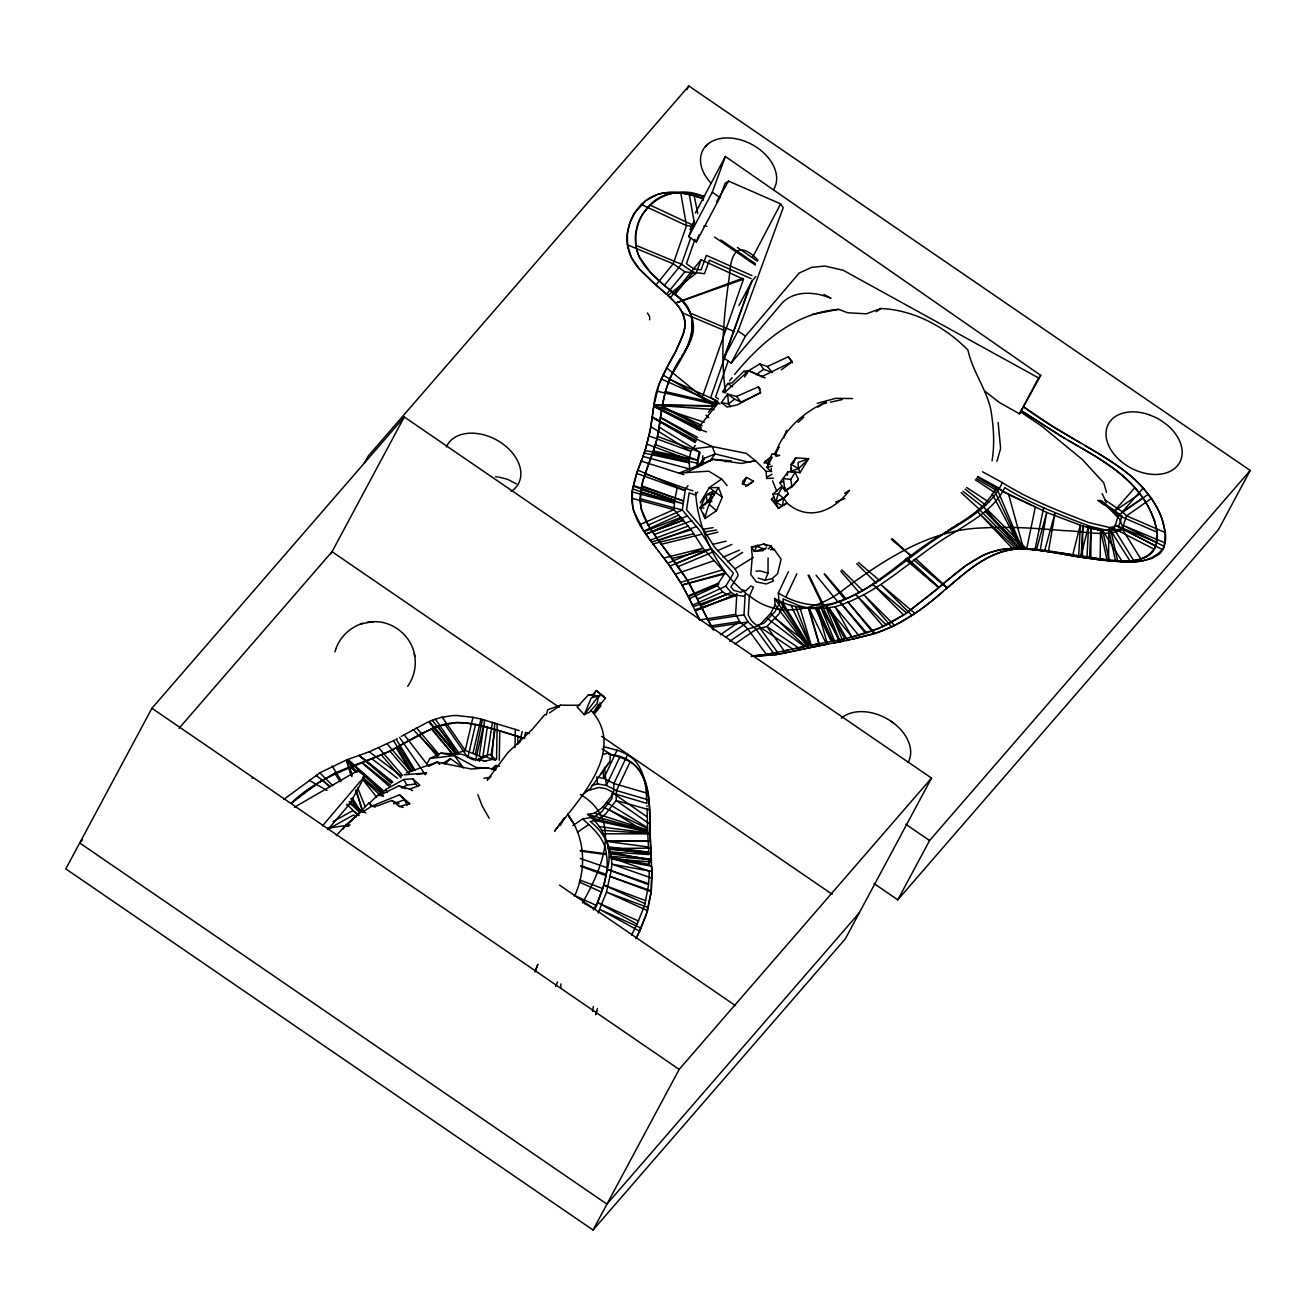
<?xml version="1.0" encoding="UTF-8"?>
<svg xmlns="http://www.w3.org/2000/svg" width="1316" height="1316" viewBox="0 0 1316 1316"><rect width="100%" height="100%" fill="white"/><g stroke="black" fill="none" stroke-linecap="round" stroke-linejoin="round"><path stroke-width="1.5" d="M643.919 531.236L633.72 511.069A60.437 41.98 28.2 0 1 632.618 506.709L632.256 491.345L636.895 472.789M656.618 537.931L648.475 525.61L641.369 508.979A69.814 48.495 28.2 0 1 640.201 498.731L642.537 482.051L651.601 456.06M758.213 578.069L765.073 580.257L768.001 573.184L768.1 558M649.643 815.163C649.101 797.233 648.722 776.374 633.555 764.185A25.169 17.486 28.2 0 0 630.117 761.882L616.497 790.571L616.118 800.539L605.557 814.111L597.283 820.246L590.127 821.447C606.676 834.031 615.839 856.091 609.917 876.39L651.288 890.85L651.815 869.827M1004.092 491.904L1046.713 512.45L1082.772 526.104L1082.426 557.458L1103.236 560.254M1146.055 556.948A46.241 32.127 28.2 0 1 1140.182 559.152A61.539 42.754 28.2 0 1 1133.701 560.484A80.638 56.012 28.2 0 1 1127.976 561.077A102.467 71.179 28.2 0 1 1122.087 561.274L1090.783 557.885L1091.129 526.548L1088.579 525.857C1059.989 514.77 1030.889 503.847 1004.733 487.644C994.666 508.42 973.856 519.836 955.334 531.894C914.061 555.171 881.523 593.105 835.051 606.742C814.653 610.13 792.808 609.209 774.63 598.418L775.14 604.866L770.584 613.536L758.526 626.087L747.784 628.966L729.837 641.27M1090.553 528.012L1100.554 530.414L1100.143 559.925L1080.683 557.178M1108.5 560.353L1108.895 530.841L1091.129 526.548L1089.5 557.688M515.05 747.521L515.313 729.393L480.949 719.095L472.905 753.476L479.172 755.943M517.797 744.527L517.912 736.466L503.123 731.811M496.56 759.168L497.185 723.701M499.274 760.335L499.784 730.775L481.475 725.659M675.618 351.668L683.53 333.441A80.029 55.585 28.2 0 0 684.616 328.506C686.047 319.031 681.951 309.754 675.486 302.993A65.126 45.237 28.2 0 0 673.924 301.315L669.12 296.577M644.363 531.894C634.805 518.849 629.114 502.202 633.128 486.13L674.647 500.376L673.924 509.588L691.262 529.805L703.089 548.295L725.116 572.838L718.388 583.185L687.923 596.016L685.916 592.118M791.13 464.268L790.85 471.325L799.98 472.707L808.6 458.659L795.67 457.919L791.13 464.268L798.549 468.71L799.98 472.707M1080.387 525.462L1078.643 556.832L1080.206 557.096M1090.783 557.885L1086.983 557.277L1088.579 525.857L1080.88 556.24M1083.89 526.384L1082.772 526.104L1081.143 557.244L1079.268 556.948M773.824 653.065L766.34 654.414L747.784 628.966L739.625 621.53L735.644 614.358L736.812 594.158L695.226 610.805L736.763 594.256M780.766 653.772L774.696 654.842L756.141 629.393L747.965 621.958L744.001 614.802L745.152 594.585L743.82 596.23L735.002 594.947L731.054 592.381L725.774 586.146L697.628 599.125L690.785 586.146A192.284 133.574 28.2 0 0 687.396 580.356L684.616 575.964M771.357 468.118L771.077 471.753L766.981 467.394L771.966 453.839L779.714 455.402L775.947 456.323M491.822 758.263L494.816 722.977M582.264 795.127L590.341 788.547L609.851 761.635L610.525 754.15L602.119 748.919M651.288 890.85L651.897 874.893L650.565 844.559M1080.535 447.456C1107.151 463.051 1135.527 480.669 1149.658 509.292A97.45 67.692 28.2 0 1 1154.445 520.774A82.217 57.114 28.2 0 1 1157.011 532.174A67.034 46.57 28.2 0 1 1157.257 537.389A56.604 39.332 28.2 0 1 1156.764 542.422L1156.139 544.989L1156.994 532.158L1154.428 520.774L1149.658 509.292A101.694 70.636 28.2 0 0 1142.995 498.04L1134.902 487.594A95.163 66.113 28.2 0 0 1124.144 476.951M636.171 938.341L646.09 915.459L651.223 891.639L647.571 910.672L639.708 931.218A399.011 277.183 28.2 0 1 636.96 936.811L636.006 938.67M651.206 891.771L609.917 876.39L606.479 892.1L598.106 913.057M651.93 419.08L651.173 424.377M652.506 414.984L653.937 405.361M660.945 414.754L660.583 417.402L697.513 437.323M592.513 1011.379L592.611 1010.77A112.617 78.236 28.2 0 1 593.401 1006.493M661.043 414.096L662.112 406.809L701.28 427.371M652.966 411.661L650.762 427.108M992.05 460.847C994.88 443.722 993.629 426.088 990.701 409.046C985.881 388.302 972.409 370.964 967.984 350.122C945.332 326.894 913.649 309.836 880.815 308.52L866.323 313.817L847.734 312.764L838.588 309.359C795.473 312.583 760.911 342.308 734.641 374.435M659.711 423.637L660.533 417.748L696.526 438.853M653.164 410.345L653.772 406.381L700.046 430.661M659.612 424.229L656.766 439.626M705.031 518.553C706.758 507.466 712.367 496.79 718.602 487.562L722.27 497.201L716.48 510.674L705.031 518.553L703.451 513.289M484.65 720.049L479.287 755.993L483.515 757.44M482.808 757.078L487.331 727.139M651.091 424.969L650.038 431.368M487.117 756.535L492.447 722.27M490.967 755.548L495.063 729.344M650.696 427.503L646.156 447.243M653.92 405.394L659.036 384.404L667.903 365.47M653.97 405.163L714.127 409.572M670.667 376.754L665.731 390.046L662.195 406.348L702.201 425.644M1038.472 550.154L1040.199 550.384L1046.713 512.45L1036.432 549.874L1020.755 548.871A86.856 60.339 28.2 0 0 1001.986 551.684C980.7 558.28 963.97 573.743 947.372 587.89L915.459 558.445M1044.789 550.302L1048.539 550.828L1055.07 512.878L1044.789 550.302L1032.336 549.085M650.005 431.566L644.856 451.141M407.713 686.212C414.063 677.362 416.629 665.896 414.589 655.187M1105.095 499.948L1122.334 511.842L1143.242 488.039L1151.352 498.468A100.838 70.044 28.2 0 1 1161.666 518.01L1165.351 532.602A61.507 42.721 28.2 0 1 1165.153 542.866L1164.578 545.137A45.961 31.929 28.2 0 1 1164.15 546.453A41.931 29.116 28.2 0 1 1162.686 549.71A36.206 25.152 28.2 0 1 1159.314 554.02L1151.911 558.477L1142.058 560.929A90.87 63.119 28.2 0 1 1130.428 561.685A119.213 82.809 28.2 0 1 1128.125 561.718L1120.113 561.406M475.191 754.874L482.462 719.474M637.47 471.144L636.697 473.398L677.164 487.973L674.647 500.376L633.292 485.374M645.037 473.842L685.521 488.417L682.28 510.016L699.619 530.233L711.446 548.723L733.473 573.283L725.774 586.146M524.492 738.26L525.462 732.42M1025.937 548.788L1023.503 548.607L1026.694 548.838L1035.33 507.104L1033.669 506.315M1035.05 549.282L1043.687 507.532M519.573 742.833L522.205 731.482M598.648 695.967L597.02 703.567L589.634 712.071L584.238 714.687L577.148 707.07L588.433 694.799L598.648 695.967L584.238 714.687L591.279 697.858L598.648 695.967L593.302 695.802M659.168 427.157L699.207 451.832L697.398 460.189L697.875 467.377M697.036 464.795L700.096 452.145M702.892 455.731L701.889 464.729M475.52 760.549L483.465 726.136M480.866 719.079L472.97 717.319L465.239 750.465L452.194 754.775M480.965 725.544L475.57 724.376L467.838 757.539L444.808 724.211L434.066 727.584M703.616 198.831C689.074 193.633 673.15 190.113 657.951 194.324A56.095 38.97 28.2 0 0 651.65 196.923A68.465 47.557 28.2 0 0 646.14 200.377A77.414 53.775 28.2 0 0 644.889 201.348L641.385 204.474A96.233 66.853 28.2 0 0 634.641 213.011L629.92 222.717L627.403 233.409A76.97 53.479 28.2 0 0 627.469 244.891A59.385 41.257 28.2 0 0 628.834 251.011A48.889 33.953 28.2 0 0 631.252 257.179L639.362 269.04L652.67 282.134M595.753 1014.784L596.576 1011.28M684.6 328.49C678.135 355.386 656.289 376.442 654.019 404.851L714.555 405.723M633.638 483.844L636.697 473.398M656.651 440.087L652.687 453.033M787.165 475.273L788.087 471.654L795.193 472.444L798.302 479.402L793.384 485.275L784.945 490.884L779.878 482.824L788.087 471.654M1069.497 555.286L1072.524 555.813L1080.222 525.413M649.249 864.365L609.407 857.127L649.298 871.11L648.706 883.661L607.301 869.333L603.88 885.043L644.972 903.615L648.607 884.714L607.301 869.333C613.24 849.017 604.06 826.958 587.528 814.374L594.684 813.173L602.958 807.037L613.519 793.466L613.898 783.514L627.518 754.808A38.296 26.6 28.2 0 0 618.109 750.548L603.271 746.55M645.778 900.67L603.88 885.043L597.464 902.48L593.286 909.965M334.971 651.864L335.876 648.969M546.272 715.098L547.752 709.702L560.682 705.162L579.862 705.31M791.689 468.332L790.85 471.325L798.549 468.71L808.6 458.659L798.022 462.541L798.549 468.71M378.761 795.818L379.37 793.696L369.664 802.941M595.868 1014.208L597.464 1008.517M644.972 903.615L644.988 903.549A235.877 163.858 28.2 0 1 643.952 906.954L637.125 924.079M996.919 461.291L1000.604 448.493L998.12 422.452M646.074 447.506L643.787 454.135M1146.039 556.931A36.733 25.514 28.2 0 0 1150.891 553.641A36.206 25.152 28.2 0 0 1154.329 549.265A40.599 28.195 28.2 0 0 1155.135 547.686A43.296 30.087 28.2 0 0 1155.81 546.008L1156.188 544.84L1155.826 545.943L1115.359 525.216L1118.287 515.411L1142.995 498.04M636.977 472.576L639.921 464.466M690.851 237.489L681.524 264.22L664.317 285.457C687.265 301.956 704.981 323.769 684.353 351.388M694.98 239.265L686.442 263.759L694.075 268.99L701.083 269.912L706.379 255.37L751.946 275.603M644.807 451.306L642.833 456.718M715.509 405.147L702.349 397.054L743.474 279.222L701.066 259.729L670.337 297.729L675.486 302.993L742.8 278.268M747.817 291.132L710.706 397.481L717.253 401.989M728.324 360.617L715.608 397.037L718.569 399.061M783.793 438.047L786.491 430.365M637.536 470.947L643.096 456.01M644.166 453.082L689.255 462.87M652.062 454.793L652.572 453.362M574.434 896.278C586.525 870.567 585.801 837.996 568.019 815.015M664.481 292.399L667.886 295.442L696.131 273.284L701.066 259.729M823.915 294.389L831.005 298.304C815.607 291.79 795.423 290.046 782.526 302.532L731.17 363.068L723.8 357.952L738.095 331.04L783.217 207.698L780.635 203.865L728.587 181.114L725.165 183.204L719.918 197.548L696.345 241.947L688.712 236.65L694.486 220.858L689.88 229.543M688.712 236.65L712.285 192.251L725.363 156.472L1040.759 375.373L1019.522 413.816L999.453 402.531L984.763 391.099M723.8 357.952L751.93 281.065L755.746 276.574M642.076 458.758L640.349 463.331M696.345 241.947L699.026 234.873M535.036 971.8L537.866 964.365L535.036 971.586M775.173 454.398C782.806 430.348 803.632 411.875 826.284 402.022M1155.81 546.008C1146.137 564.827 1122.252 561.735 1103.828 560.32M336.139 648.212C340.334 636.878 349.826 627.633 361.324 623.85M701.477 465.37L704.34 458.281L715.098 453.938L748.212 462.08L755.548 460.748L766.077 471.375L766.702 478.498L773.578 478.119M703.879 508.108L700.211 507.877L708.321 502.038L712.548 491.658L706.018 494.931L700.211 507.877L704.241 516.777M773.611 550.055L773.989 549.167L781.095 559.135L777.608 573.71L772.147 578.629L765.073 580.257M793.301 463.479L795.67 457.919M743.408 484.452L746.6 477.395L753.509 481.245L745.695 486.542M557.622 981.983L555.549 986.474M697.71 491.921L695.49 495.03L689.107 492.941L686.574 509.818L703.205 529.295L714.884 547.588L734.97 568.841L737.667 573.398L738.062 575.75L730.906 587.018L733.752 590.39L741.122 592.463L743.03 590.111L745.81 590.9L750.729 586.015L753.476 587.15L749.33 596.312L748.278 615.115L751.37 620.691L756.47 625.33L763.757 623.373L775.091 611.578L779.204 603.764L778.332 592.99L788.383 571.703M785.981 596.855L796.871 573.792M617.105 750.153L603.748 778.381L596.576 777.082M775.19 455.023L778.99 447.078L774.186 454.168M582.495 902.924C601.231 869.547 624.064 819.835 580.372 794.551M765.155 549.627L756.815 546.272L754.282 551.42L751.436 547.061L763.839 544.067L771.192 546.107L772.689 549.595M1105.489 530.085L1113.797 528.407L1115.359 525.216L1156.748 542.422M671.884 374.221C689.206 347.769 706.544 314.376 673.282 293.221M772.196 457.244L766.981 467.394L772.295 466.061M752.818 256.949L780.635 203.865M560.468 825.313L564.367 817.828L554.595 831.169C578.448 799.799 627.633 750.301 590.851 710.212M738.967 305.476L751.93 281.065M731.17 363.068L745.465 336.156L799.157 273.037L811.775 267.296L824.967 266.062L843.03 270.191L1038.571 377.939L1040.759 375.373M1019.522 413.816L1038.571 377.939M695.374 212.962L725.363 156.472M151.932 708.255L65.8 868.889L593.055 1230.016L845.398 938.736L931.514 778.101L404.275 416.991L151.932 708.255L679.171 1069.382L931.514 778.101M364.384 463.248L368.233 456.076L688.86 85.984L1250.2 470.454L1218.419 529.739L897.792 899.831L874.054 883.562M330.727 554.151L404.275 416.991M686.936 89.57L688.86 85.984M593.055 1230.016L679.171 1069.382M897.792 899.831L929.573 840.546L1250.2 470.454M294.488 807.218L357.672 770.65L365.058 775.749L350.007 803.566L327.733 829.722M631.548 935.051L637.092 924.145L597.464 902.48L638.523 921.035M675.404 352.063L668.347 364.68M680.158 358.972C666.472 379.386 661.668 403.699 659.086 427.733C656.306 455.517 635.644 480.291 641.369 508.979M677.97 362.854L669.548 379.288L717.829 401.183M681.589 356.439L682.988 353.905M942.141 534.674C961.914 521.037 985.404 509.901 996.377 487.216L1008.714 494.701L1023.7 501.626M1099.979 500.261L1121.956 515.921L1119.603 523.752L1118.649 525.709L1109.602 527.519L1089.023 522.633C1059.364 511.233 1029.326 499.685 1002.364 482.594C992.511 504.275 971.537 516.875 952.11 528.933C911.083 551.963 878.858 589.765 832.732 603.353C813.864 607.745 794.584 603.156 778.332 592.99M680.29 358.742C695.654 339.117 698.845 309.145 674.795 294.57C665.271 286 654.957 278.137 646.682 268.267C614.111 229.543 657.753 175.949 703.879 196.61M767.425 463.265L771.258 456.537L764.349 462.36L770.024 464.268M592.661 696.23L596.411 690.587L605.426 698.303L593.549 712.45L598.665 704.274M716.496 201.841L728.587 181.114M426.96 763.625L429.954 758.51L440.975 753.18L461.488 754.15L476.359 759.628L486.361 760.961M782.395 487.002L778.299 493.961L775.585 502.038L783.958 498.517L788.268 493.615L784.385 486.92M700.293 502.778L709.242 487.644L721.661 478.991L727.123 485.637M765.205 377.889L748.623 370.684L724.376 392.694L722.731 391.625L727.863 383.499L732.025 382.89L743.787 371.326L748.623 370.684L759.924 363.94L767.343 366.539L772.393 372.543L763.593 369.286L759.924 363.94M790.768 479.435L783.365 478.547L784.945 490.884L791.919 486.838L790.768 479.435L795.193 472.444M493.813 768.758L495.984 765.418L499.636 766.274M744.428 377.116L748.623 370.684L763.346 377.231M698.78 466.308L704.34 458.281L699.24 464.334M677.164 487.973L684.6 490.407L687.972 485.686M736.582 396.461L758.394 386.838L760.599 392.398L737.355 404.867L727.189 407.055L721.365 402.663L727.616 394.06L736.582 396.461L741.007 402.104L760.599 392.892M709.834 461.11L715.098 453.938L712.186 446.519L696.674 439.149M695.259 445.433L690.851 451.404L689.058 459.745L689.666 468.99L642.948 456.438M600.524 774.121L609.851 761.635M712.548 404.506L714.736 401.725M703.073 198.634L694.239 195.821A76.575 53.199 28.2 0 0 680.734 192.942A61.013 42.392 28.2 0 0 672.706 192.35A54.301 37.72 28.2 0 0 665.024 192.778A51.653 35.894 28.2 0 0 657.951 194.324L646.14 200.361L634.625 212.995A103.454 71.87 28.2 0 0 629.92 222.717M729.607 380.785L732.124 377.61M708.403 412.188L716.858 401.709L719.951 404.045M696.904 429.477L718.174 403.025L716.858 401.709M705.376 146.504L704.504 147.589A40.483 28.13 28.2 0 0 711.101 183.237M798.187 422.387L803.829 417.09M657.276 286.148L655.977 285.013L673.183 263.776L686.508 225.595L680.75 192.958M694.749 609.818L735.48 595.786L736.812 594.158M666.521 294.192L684.896 271.82L696.131 273.284M674.779 294.554L693.252 272.264L704.471 273.712L709.406 260.157L751.156 278.696M594.437 713.683L600.935 705.919L599.932 702.612M700.211 507.877L711.808 497.004M322.519 825.839L365.058 775.749M545.021 714.391L532.322 729.344L507.927 752.538L487.265 780.092L491.049 776.407M688.087 596.329L689.271 598.698L717.417 585.719L718.388 583.185M791.919 486.838L798.302 479.402M82.382 839.888L79.684 842.98L606.939 1204.107L859.282 912.827M179.025 728.324L332.043 551.7L559.218 707.301M1098.35 500.639L1113.994 511.414L1134.902 487.594M479.221 761.322L483.893 756.058L490.473 754.496L495.704 759.645M336.304 835.611L345.351 825.576L361.258 811.166L365.766 812.844M342.67 829.327L347.819 823.684M706.166 145.665L705.392 146.504M707.07 144.793L705.639 146.224M592.282 695.029L596.411 690.587L605.426 698.303M664.251 195.311A70.258 48.807 28.2 0 0 649.857 205L642.932 213.488A103.684 72.018 28.2 0 0 638.161 223.457L635.71 234.264L635.858 245.319L681.524 264.22L693.252 272.264M598.714 697.102L601.379 694.322M788.268 493.615L783.826 498.106L775.585 502.038L772.953 494.109L781.901 486.18M371.721 805.721L368.875 803.023L349.497 822.813L345.351 825.576L348.674 826.481M742.504 481.557L746.6 477.395L742.076 483.827L747.307 485.39L753.509 481.245M445.055 764.168L450.483 758.69L463.413 767.853L454.415 755.581L440.975 753.18M491.674 769.712L495.984 765.418L492.283 768.659L496.099 768.955M844.576 493.385L849.544 490.259C833.735 511.2 808.6 521.975 786.952 503.041L778.398 508.305L771.406 499.323L773.857 496.938M383.417 795.39L379.814 795.292L398.847 785.849L409.72 789.123L419.919 785.274L412.747 778.809L403.93 779.434L385.868 789.435L379.814 795.292L383.581 796.18M768.281 548.904L771.192 546.107L772.295 548.937M706.429 145.402L708.485 143.592M764.168 463.018L771.258 456.537M936.811 589.338L944.707 582.544M939.969 586.64L941.861 584.995M874.976 633.424L894.683 625.445L914.998 613.453A399.011 277.183 28.2 0 0 920.378 609.653C955.021 585.126 984.681 543.821 1031.793 549.052M946.336 588.778L947.092 588.12L913.633 559.761M942.815 584.189L950.448 577.675M935.857 590.177L905.77 613.601M945.661 581.738L966.405 565.222L983.217 555.27A112.617 78.236 28.2 0 1 989.484 552.654L1000.44 549.693L1012.958 548.427M943.078 591.575C922.713 609.028 900.572 625.495 874.63 633.539M951.419 576.869C965.829 564.86 981.637 553.345 1000.44 549.693A85.524 59.417 28.2 0 1 1006.312 548.854A90.442 62.823 28.2 0 1 1009.339 548.591A93.666 65.076 28.2 0 1 1012.415 548.443L1018.271 548.41M303.042 794.255L305.444 792.38M392.678 749.725C357.985 766.29 319.36 775.124 291.231 803.204L317.518 783.25L334.725 773.166L350.056 766.702L355.929 772.262M946.517 531.763L943.786 533.589C899.338 557.787 862.934 605.656 809.011 608.124L819.095 643.721L811.232 645.218L799.914 607.564M298.271 797.99L300.657 796.131M741.007 402.104L734.624 399.143L728.472 403.88L721.365 402.663M306.71 791.377L322.436 779.944L329.609 787.083M351.076 775.272L346.272 760.072L320.314 772.574L283.828 799.355M781.293 369.812L792.265 361.67L788.333 356.768L767.343 366.539M295.87 799.799L291.083 803.303M756.174 374.715L763.593 369.286M1151.352 498.468L1126.628 515.856L1122.137 528.835L1108.895 530.841L1115.573 561.06M817.96 407.203L822.681 403.897L826.58 403.025M549.479 712.894L560.682 705.162M876.324 311.629L880.815 308.52M734.937 643.935L756.141 629.393L766.883 626.515L778.94 613.98L783.497 605.294L782.971 598.846L799.338 605.788L808.254 608.008L819.588 645.646L822.056 645.169M720.362 634.723L739.625 621.53L709.604 626.087M725.511 637.355L747.965 621.958L711.956 627.436L706.758 617.648M572.888 825.56L582.577 818.947L594.519 816.94L601.971 811.413L611.907 798.664L612.17 791.903L605.821 788.695L598.977 787.462L586.13 791.08M577.428 832.255L588.729 824.523M1107.546 506.956L1113.994 511.414L1139.985 493.829M1148.342 494.273L1122.334 511.842L1126.628 515.856L1165.351 532.602M953.607 526.992L947.619 531.022M955.794 525.528L957.966 524.064M905.655 613.684L889.715 623.29A235.992 163.924 28.2 0 1 886.326 625.018L885.503 625.429M904.076 614.736L878.265 628.719L849.494 637.635M362.196 812.317L371.721 806.165L399.554 794.782L409.72 803.796L399.34 806.478L391.707 800.523L377.544 805.869L371.721 806.165L368.875 803.023M727.6 561.8L742.668 552.375M734.97 568.841L753.394 557.326M442.472 763.56L450.483 758.69M401.265 736.384L428.539 721.711L455.418 753.443L429.329 721.382L440.893 717.467L451.618 715.69A60.289 41.882 28.2 0 1 456.586 715.509L472.97 717.319M401.841 787.988L406.726 785.142L415.527 783.941L417.863 786.442M401.331 744.938L433.885 727.649M766.981 477.165L772.163 474.188M397.251 738.704L396.215 739.296L415.182 770.386M400.08 745.646L398.814 746.369L413.569 770.551M394.915 740.02L369.845 751.518M397.514 747.093L393.073 749.511M477.297 759.727L483.893 756.058L495.573 760.401M347.029 805.343L350.122 803.615L361.604 811.462L349.053 801.51M333.096 821.612L352.721 810.689L359.284 815.18M328.342 829.014L353.478 815.032L356.439 817.055M523.324 738.111L524.574 738.473L486.805 727.008L465.996 722.945L456.274 722.632L438.162 726.103L421.334 733.505L389.026 751.568L361.966 762.392L390.605 785.159M693.137 448.838L712.186 446.519L746.188 453.346L755.548 460.748L741.533 463.429L712.976 459.333L679.303 473.086L686.212 472.592L712.976 459.333L731.12 460.83L725.264 461.62M428.506 766.405L437.208 762.096L471.128 769.005L487.792 767.837L495.622 770.123M761.684 376.672L792.265 361.67M884.681 625.824L866.701 632.963L839.427 601.396L865.583 633.325L852.077 637.026L826.695 606.314L844.74 638.704L849.643 637.602M883.266 626.482L855.647 594.437L886.326 625.018M639.839 524.689L673.924 509.588L631.812 498.287M643.771 531.022L678.842 515.05M640.168 498.715L682.28 510.016L648.196 525.117L652.127 531.45L687.511 515.839M735.48 595.786L726.646 594.503L722.698 591.953L692.479 605.179L689.271 598.698M700.836 605.607L731.054 592.381M477.642 760.089L484.93 756.914M717.533 550.647L731.828 544.462M723.142 557.145L739.23 550.187M663.116 557.129L667.673 563.215L703.089 548.295L663.79 558.017L652.9 543.771M672.131 558.445L676.029 563.659L711.446 548.723L672.131 558.445L671.456 557.54M668.347 564.136L669.811 566.143L705.573 551.157M677.625 565.847L678.168 566.571L713.93 551.601M688.235 596.641L718.947 583.942M434.609 727.37L457.178 754.808M835.578 502.038L844.971 498.534M392.777 781.901L359.367 755.318L369.451 751.666M649.101 538.655L650.219 540.169L688.219 526.055M656.881 538.31L658.559 540.613L696.575 526.482M654.2 534.526L691.871 520.692M693.236 606.725L726.646 594.503M393.55 803.731L404.44 799.766L409.72 803.796M358.116 763.757L350.467 766.537L356.57 771.9M358.807 763.51L361.587 762.523L389.306 786.294M779.878 482.824L782.839 481.771M743.474 279.222L675.618 303.141A53.611 37.243 28.2 0 1 677.608 305.493A44.547 30.942 28.2 0 1 679.451 307.911A35.466 24.642 28.2 0 1 682.461 312.879A32.966 22.898 28.2 0 1 684.764 320.874M669.285 565.403L675.404 574.204L713.831 560.715M406.266 772.887L437.208 762.096L439.774 764.497M361.653 623.751L372.033 621.761M360.156 624.245L362.772 623.373M874.91 633.44L852.39 639.296M691.262 529.805L651.585 542.028L647.735 536.764M723.241 569.68L680.52 582.396L669.811 566.143M602.909 754.446L608.551 752.834M766.586 547.966L754.282 551.42L763.247 550.631M591.641 785.52L597.53 783.859L606.347 785.438L616.497 790.571L648.903 800.029M675.404 574.204L682.001 584.962L725.132 572.904M682.05 585.044L725.297 573.743M817.236 403.321L835.611 398.337L852.603 398.567M650.992 541.221L652.983 543.886L693.532 533.77M658.559 540.613L661.339 544.314L701.872 534.197M846.566 640.514L874.005 633.736L847.784 601.823L875.058 633.391M706.544 534.921L717.96 532.174M712.762 544.363L726.07 541.172M483.548 761.388L492.71 759.332M830.478 402.17L842.174 399.571M793.384 648.887L785.586 650.597M801.839 649.298L792.298 651.387M787.527 650.17L774.499 652.933M777.526 652.325L758.526 626.087L792.66 649.035L797.019 648.097M844.74 638.704L831.811 641.336L817.894 607.35M803.5 648.936L819.588 645.646M795.571 648.41L801.378 647.176M844.378 638.786L843.326 639.017M791.327 651.601L781.441 653.641M797.743 647.933L804.8 646.469M849.198 639.971L848.129 640.185M1111.724 528.818L1102.709 530.628L1097.215 529.624M802.118 647.028L804.306 646.567L766.521 617.78M839.427 639.823L820.839 607.235L834.509 640.81M1112.415 528.687L1113.797 528.407L1154.329 549.282M804.619 646.518L807.909 645.86L774.63 598.418M806.231 646.189L807.218 645.991M708.321 502.038L711.956 501.33M810.409 645.366L808.024 645.843M777.197 652.391L763.609 654.825M1104.798 530.216L1102.578 530.611M841.681 641.468L840.167 641.764L826.251 607.778M812.35 314.409L838.588 309.359M832.831 641.139L831.597 641.369L816.43 607.416M327.766 828.208L350.171 824.869M814.999 607.548L831.367 641.418L825.691 642.488L809.011 608.124M812.219 645.021L810.261 645.399L790.998 605.36M816.644 644.182L813.683 644.741M823.043 644.988L847.471 640.316L829.179 607.663L842.865 641.237M827.945 644.067L776.522 654.529L751.452 656.421L774.696 654.842M817.137 644.1L827.106 642.224M424.69 774.433L425.775 774.417M703.205 529.295L713.107 527.65M704.718 531.96L716.611 530.003M483.975 778.315L489.832 777.361M770.403 549.743L773.989 549.167M735.644 614.358L699.767 619.902L698.911 618.207M708.123 620.33L744.001 614.802M416.942 774.466L426.631 772.953L404.078 774.828M366.917 622.369L367.986 622.205M368.48 622.123L369.5 621.975M756.815 546.272L751.436 547.061L752.275 556.898L750.794 574.483L756.272 581.869L766.241 583.959L773.561 580.932L772.147 578.629M766.34 654.414L752.39 655.993M763.264 654.875L751.42 656.01M429.954 758.51L454.415 755.581L476.277 767.59L487.792 767.837M712.022 494.52L706.018 494.931L707.399 502.251M756.026 571.177L760.171 570.897L768.001 573.184M686.212 472.592L708.748 471.194L721.661 478.991M372.642 621.728C392.859 620.395 412.221 636.368 414.82 656.454M371.063 621.81L373.563 621.695M1013.024 548.427L1023.503 548.607L1008.714 494.701M772.953 494.109L778.299 493.961L783.958 498.517M766.077 471.375L771.719 471.293M648.854 853.804L648.163 841.039L606.873 841.45L648.492 847.01M718.602 487.562L709.242 487.644L722.27 497.201M603.945 833.768L647.768 833.9L648.163 841.039M606.544 840.842L650.367 840.973L650.482 843.211M662.376 405.295L714.835 406.035M1026.036 548.821L1067.243 553.855M1119.192 561.274L1102.068 560.139M1021.742 548.525L1018.633 548.41M1023.683 548.624L1021.644 548.509L994.468 490.638M703.879 226.105L706.856 226.27M495.54 476.803L497.678 476.968M602.07 830.347L647.735 833.423L647.669 831.876L593.565 820.082M608.288 849.281L648.804 852.587M610.887 856.354L651.404 859.661L651.453 860.582M1026.694 548.838L1036.827 549.923M607.976 848.014L648.788 852.39M599.257 826.662L647.719 832.88M693.499 226.516L686.508 225.595L641.385 204.474M1036.432 549.874L1038.077 550.088M1037.057 549.956L1039.492 550.285M607.762 846.747L648.772 852.176M610.377 853.821L651.387 859.249L651.124 854.413M651.091 854.084L609.472 848.524L650.762 848.113L651.042 852.965M580.224 850.333L606.265 853.821M580.372 851.123L606.396 854.627C609.884 873.15 601.461 892.281 595.013 909.323L584.222 903.418M1039.64 550.302L1051.287 552.128M1048.539 550.828L1083.923 556.767M1040.199 550.384L1058.377 553.329M499.06 477.132L507.631 479.337L516.349 483.877M1086.983 557.277L1084.68 556.898M1077.245 556.602L1075.583 556.323M1077.755 556.701L1078.791 556.865L1073.938 556.043M1052.307 552.292L1073.165 555.911M1075.337 556.29L1072.524 555.813M1068.625 554.102L1074.448 555.122M1076.422 555.467C1104.025 557.589 1142.255 573.069 1163.328 548.476C1171.207 520.462 1150.612 493.401 1130.592 475.718C1097.38 449.151 1057.488 432.684 1023.667 406.891L1053.606 427.009L1079.943 442.735M1059.38 553.51L1067.473 554.924M651.848 871.439L612.006 864.184L651.897 878.183M649.117 859.842L608.913 851.847L648.903 854.577M588.433 694.799L591.674 695.473M653.427 450.927L697.398 460.189L655.434 444.66M645.087 450.483L689.058 459.745L647.077 444.232M652.522 453.526L697.612 463.298M665.304 391.592L717.023 403.486M656.947 391.148L715.312 404.588M399.34 806.478L403.206 807.399M1096.113 529.361L1087.23 527.206M591.493 817.96L647.653 831.531L647.044 808.715M371.721 806.165L375.356 807.053M1082.772 526.104L1089.451 527.749M640.547 492.349L682.543 503.584L640.974 489.305M632.19 491.904L674.187 503.156L632.618 488.878M529.509 733.571L525.693 732.486M587.528 814.374L647.62 830.939M646.913 803.402L613.519 793.466L647.192 816.956M649.495 809.866L616.118 800.539L649.791 824.03L649.824 825.543M646.88 802.809L646.304 792.956L613.898 783.514L603.748 778.381L602.925 770.288M519.195 730.577L515.313 729.393M521.646 737.602L517.912 736.466M499.784 730.775L502.005 731.466M641.205 461.077L683.892 474.698M594.684 813.173L647.587 830.018M685.521 488.417L692.956 490.852M653.888 405.69L704.34 422.255M641.484 486.558L683.004 500.804L641.649 485.801M580.159 858.41L606.956 867.672M580.932 865.681L605.821 874.268M600.112 694.799L603.781 696.098M722.731 391.625L725.856 392.76M698.993 429.23L706.445 431.895M657.49 436.402L699.207 451.832M649.133 435.974L690.851 451.404L650.828 426.729M580.817 866.306L605.574 875.502M579.862 880.075L602.728 888.563M648.393 907.678L606.479 892.1L647.571 910.672M472.905 753.476L465.239 750.465L442.209 717.154M469.368 758.148L473.974 759.957M629.936 222.717A95.953 66.655 28.2 0 0 627.403 233.393L627.518 244.891L673.183 263.776L684.896 271.82M1165.104 542.85L1123.699 525.66L1164.15 546.453M690.785 313.323L733.785 331.336M682.445 312.879L725.445 330.908M398.847 785.849L405.624 788.728M1156.994 532.158L1118.287 515.411L1113.994 511.414M637.832 470.125L684.6 490.407M391.707 800.523L399.077 803.796M579.303 882.016L601.675 892.133M574.352 895.489L596.724 905.589M641.122 928.109L600.063 909.553L639.708 931.218M661.191 378.86L716.907 404.111M649.742 204.918L693.055 225.184M1025.361 502.416L1032.007 505.541M653.838 405.986L701.132 428.703M602.958 807.037L647.521 828.488M653.805 406.183L700.622 429.707M1162.686 549.71L1122.137 528.835L1142.058 560.929M409.72 789.123L412.615 790.653M652.226 416.975L696.197 440.695M982.558 471.786L1002.364 482.594M977.64 476.408L999.255 488.203M652.21 417.139L695.654 441.584M775.585 502.005L782.395 505.87L783.826 498.106L786.952 503.041L778.398 508.305L775.585 502.005L771.406 499.323M309.244 780.355L327.01 790.472M1068.395 440.482L1078.659 446.371M1085.289 445.811C1105.884 457.705 1126.858 469.96 1142.995 487.743M977.229 477.116L998.499 489.486M976.291 478.58L997.561 490.967M743.787 371.326L747.011 373.201M1064.973 438.508L1021.841 411.02M652.177 417.32L695.029 442.439M662.935 375.011L713.815 404.917M627.518 754.808C640.974 762.375 645.251 778.595 646.304 792.956M997.15 487.677L1003.318 491.427M606.528 802.464L647.472 827.6M609.127 809.521L650.088 834.673L650.367 840.973M975.37 479.879L995.883 493.319M966.668 487.529L988.875 502.087M1022.137 411.217L1059.791 435.481L1093.958 455.385A201.661 140.088 28.2 0 1 1112.036 467.246M801.016 649.479L766.883 626.515L785.537 652.835M1021.2 412.221L1042.453 426.729L1082.361 459.547L1103.795 482.906L1106.493 492.431M905.836 824.277L929.573 840.546M601.593 736.335L832.156 894.255M559.53 885.125L735.562 1005.687M737.388 247.441L757.391 261.177M720.954 239.989L755.302 263.578M714.604 237.11L755.417 265.141M1097.857 500.294L1104.321 504.735M712.285 192.251L719.918 197.548M738.095 331.04L745.465 336.156M763.839 544.067L766.833 546.156M727.863 383.499L732.65 386.888M891.245 721.415L892.857 722.55M734.624 399.143L727.616 394.06L728.472 403.88L730.528 406.792M369.237 751.749L401.446 776.193M371.852 758.822L397.613 778.381M758.065 260.223C737.98 239.561 730.857 252.705 729.409 275.817C723.997 314.08 720.066 353.181 725.478 391.675M774.861 618.207L812.663 647.011M965.138 489.157L985.865 505.295M962.868 491.213L983.595 507.367M316.103 775.354L330.217 786.557M666.603 367.838L702.349 397.054M359.169 755.384L392.086 782.559M891.343 539.313L911.231 556.175L892.248 538.672M905.293 559.333L938.736 587.693L906.658 613.009L872.969 584.469L903.631 615.033M858.377 562.458L879.795 580.619M914.998 613.453L881.325 584.896L911.988 615.46M709.521 504.719L716.48 510.674M391.329 783.185L358.988 755.45L347.868 759.464L382.923 790.291M657.934 286.724L659.908 288.418M653.032 282.463L663.84 291.823M660.566 288.977L666.422 294.11M664.317 285.457L650.959 273.021L639.231 256.817M362.673 777.263L380.966 793.334M655.977 285.013L639.362 269.04A60.421 41.964 28.2 0 1 634.838 263.233A48.626 33.772 28.2 0 1 631.252 257.179L627.518 244.891M906.165 558.642L938.884 587.578M1101.92 501.034L1119.867 519.425L1122.795 527.519L1121.15 530.151C1103.038 537.076 1082.739 530.858 1063.92 530.628C1036.992 528.325 1009.948 526.351 982.937 527.93C931.086 529.18 886.556 558.412 846.04 587.791C819.802 609.357 780.306 619.721 751.255 597.316C722.632 577.313 705.031 544.495 697.99 510.822A215.182 149.481 28.2 0 1 695.621 492.464M582.577 818.947C593.384 828.373 605.492 839.23 606.396 854.627M667.607 295.195L668.972 296.445M347.654 759.546L382.101 790.982M961.141 492.562L980.19 510.016M706.001 415.182L708.765 417.715M907.102 558.017L939.015 587.446M667.886 295.442L670.337 297.729M758.888 546.716L757.21 545.12M770.584 613.536L805.293 646.37M347.457 759.628L382.66 793.005M363.265 779.204L379.403 794.502M1024.045 548.821L985.388 511.644L1020.755 548.871M1015.689 548.377L977.031 511.217L1012.415 548.443M856.683 563.61L876.176 583.037M841.911 569.91L862.803 590.736M894.683 625.445L863.987 594.865L891.623 626.926M319.837 772.887L332.751 785.718M349.957 802.826L359.992 812.811M346.815 804.191L358.297 815.607M987.493 509.736L1026.496 548.838M979.137 509.308L1018.14 548.394M399.554 794.782L404.44 799.766L407.187 805.162M413.125 729.508L438.623 755.779M840.76 571.177L859.183 592.545M824.655 573.908L845.711 598.319M387.315 744.066L410.97 771.604M389.914 751.123L409.621 774.071M378.86 747.932L402.367 775.305M381.476 755.006L401.051 777.805M982.805 505.969L1018.847 548.41M717.417 585.719L722.698 591.953M431.138 728.784L452.901 754.463L431.928 728.455M416.399 727.682L438.639 754.101M418.998 734.756L437.323 756.503M860.434 637.454L835.051 606.742L853.081 639.148M824.194 574.089L844.428 598.846M816.035 575.207L837.535 601.511M432.174 720.247L458.313 752.324L435.366 719.095M356.998 772.245L346.47 760.006L352.441 774.877M363.167 780.043L376.721 797.233M775.14 604.866L806.955 646.041M404.144 734.706L428.407 766.077M658.378 550.943L659.053 551.832M656.355 548.295L652.983 543.886M758.394 386.838L760.385 389.454M663.313 546.913L670.765 556.635M661.093 554.48L662.442 556.24M662.639 546.041L661.339 544.314M664.925 559.53L665.583 560.402M665.912 560.83L666.801 562.031M667.196 562.574L667.952 563.577M676.029 563.659L677.362 565.469M667.673 563.215L669.153 565.222M648.821 538.277L644.939 532.766M678.168 566.571L684.057 575.092M647.456 536.385L646.386 534.855M681.392 517.204L644.166 531.598M399.538 737.404L425.117 774.351M437.965 726.169L457.475 754.413M645.334 533.342L644.791 532.536M788.333 356.768L792.413 362.903M652.127 531.45L687.396 580.356L706.314 616.76M779.549 600.902L808.633 645.712M567.657 814.423L573.036 822.747L567.558 814.193M1130.444 561.718L1111.066 531.055L1117.646 561.241M1122.087 561.29L1102.709 530.628L1109.306 560.797M332.125 766.093L341.502 780.964M352.227 797.973L360.946 811.775M334.725 773.166L340.087 781.655M350.813 798.664L359.4 812.252M1113.797 528.407L1133.701 560.484M782.378 602.152L808.995 645.646M393.616 740.744L411.859 771.127M396.215 747.817L410.411 771.439M489.174 818.207L482.265 806.132L477.823 794.7M682.362 585.587L685.57 591.476M712.894 628.999L703.698 611.463M682.412 585.669L687.923 596.016M412.747 778.809L415.527 783.941M992.264 494.125L1021.035 548.492M699.997 620.346L697.2 614.819M698.615 617.648L690.884 601.938M697.628 599.125L699.832 603.6M689.025 598.188L690.291 600.721M696.361 613.124L696.921 614.259M403.93 779.434L406.726 785.142M700.638 605.212L703.122 610.311M808.995 575.125L823.207 604.357M808.09 575.224L822.303 604.439M823.339 607.976L839.723 641.846L834.031 642.932L817.368 608.551L827.451 644.166M385.868 789.435L387.332 792.495M1102.134 493.632L1106.345 502.679M996.377 487.216L1022.219 548.542M357.656 787.889L365.108 806.494M772.64 480.932L776.851 491.575M795.703 606.824L810.705 645.317M712.548 491.658L713.765 495.244M348.872 767.146L351.882 776.654M356.093 789.945L362.69 810.853M355.896 790.488L362.492 811.38M1100.554 530.414L1107.217 560.632M689.091 193.37A76.493 53.133 28.2 0 1 702.596 196.265L703.386 200.197M694.239 195.821L697.76 213.587M414.31 653.674L414.524 654.891M694.519 224.115L689.091 193.403L684.123 192.909A53.561 37.21 28.2 0 0 664.3 195.36M604.521 767.244L606.347 785.438L619.704 757.226A39.332 27.323 28.2 0 1 630.15 761.816M596.938 777.805L597.53 783.859M650.778 848.557L649.841 826.3M651.519 861.947L611.512 858.92L651.7 866.257L651.749 867.557M650.071 834.377C650.367 802.349 651.124 757.671 608.634 754.265A99.342 69.008 28.2 0 1 619.721 757.111M649.133 860.483L649.232 864.036M651.765 868.198L651.798 869.169M646.979 805.754L646.995 806.642M649.66 816.052L649.791 824.03M560.813 983.957L560.813 987.773M639.181 256.834A54.548 37.884 28.2 0 1 635.908 245.335M648.295 525.1A74.963 52.064 28.2 0 1 641.237 508.963M684.83 320.89A52.015 36.141 28.2 0 1 684.567 328.49M1111.987 467.295A121.401 84.339 28.2 0 1 1124.177 476.935M841.385 718.207A40.483 28.13 28.2 0 1 890.422 720.855A40.483 28.13 28.2 0 1 908.172 762.277M446.321 447.012A40.483 28.13 28.2 0 1 501.445 442.949A40.483 28.13 28.2 0 1 511.101 491.378M708.485 143.592A40.483 28.13 28.2 0 1 758.049 148.28A40.483 28.13 28.2 0 1 773.446 189.767M647.373 313.093A9.228 6.399 28.2 0 1 649.561 319.772M713.552 630.134A99.342 69.008 28.2 0 1 712.055 627.419M702.612 196.133A122.552 85.129 28.2 0 1 704.208 196.627M475.57 724.458A74.963 52.064 28.2 0 0 456.224 722.517A69.814 48.495 28.2 0 0 444.824 724.244M252.606 777.97A9.228 6.399 28.2 0 1 252.096 778.2M683.448 520.165L645.811 534.033L683.514 520.264M1149.559 414.902L1148.621 414.573A40.483 28.13 28.2 0 0 1106.97 440.778A40.483 28.13 28.2 0 0 1164.578 473.365A40.483 28.13 28.2 0 0 1167.424 425.2L1161.107 420.544A40.533 28.162 28.2 0 0 1155.909 417.616L1149.559 414.902"/></g></svg>
